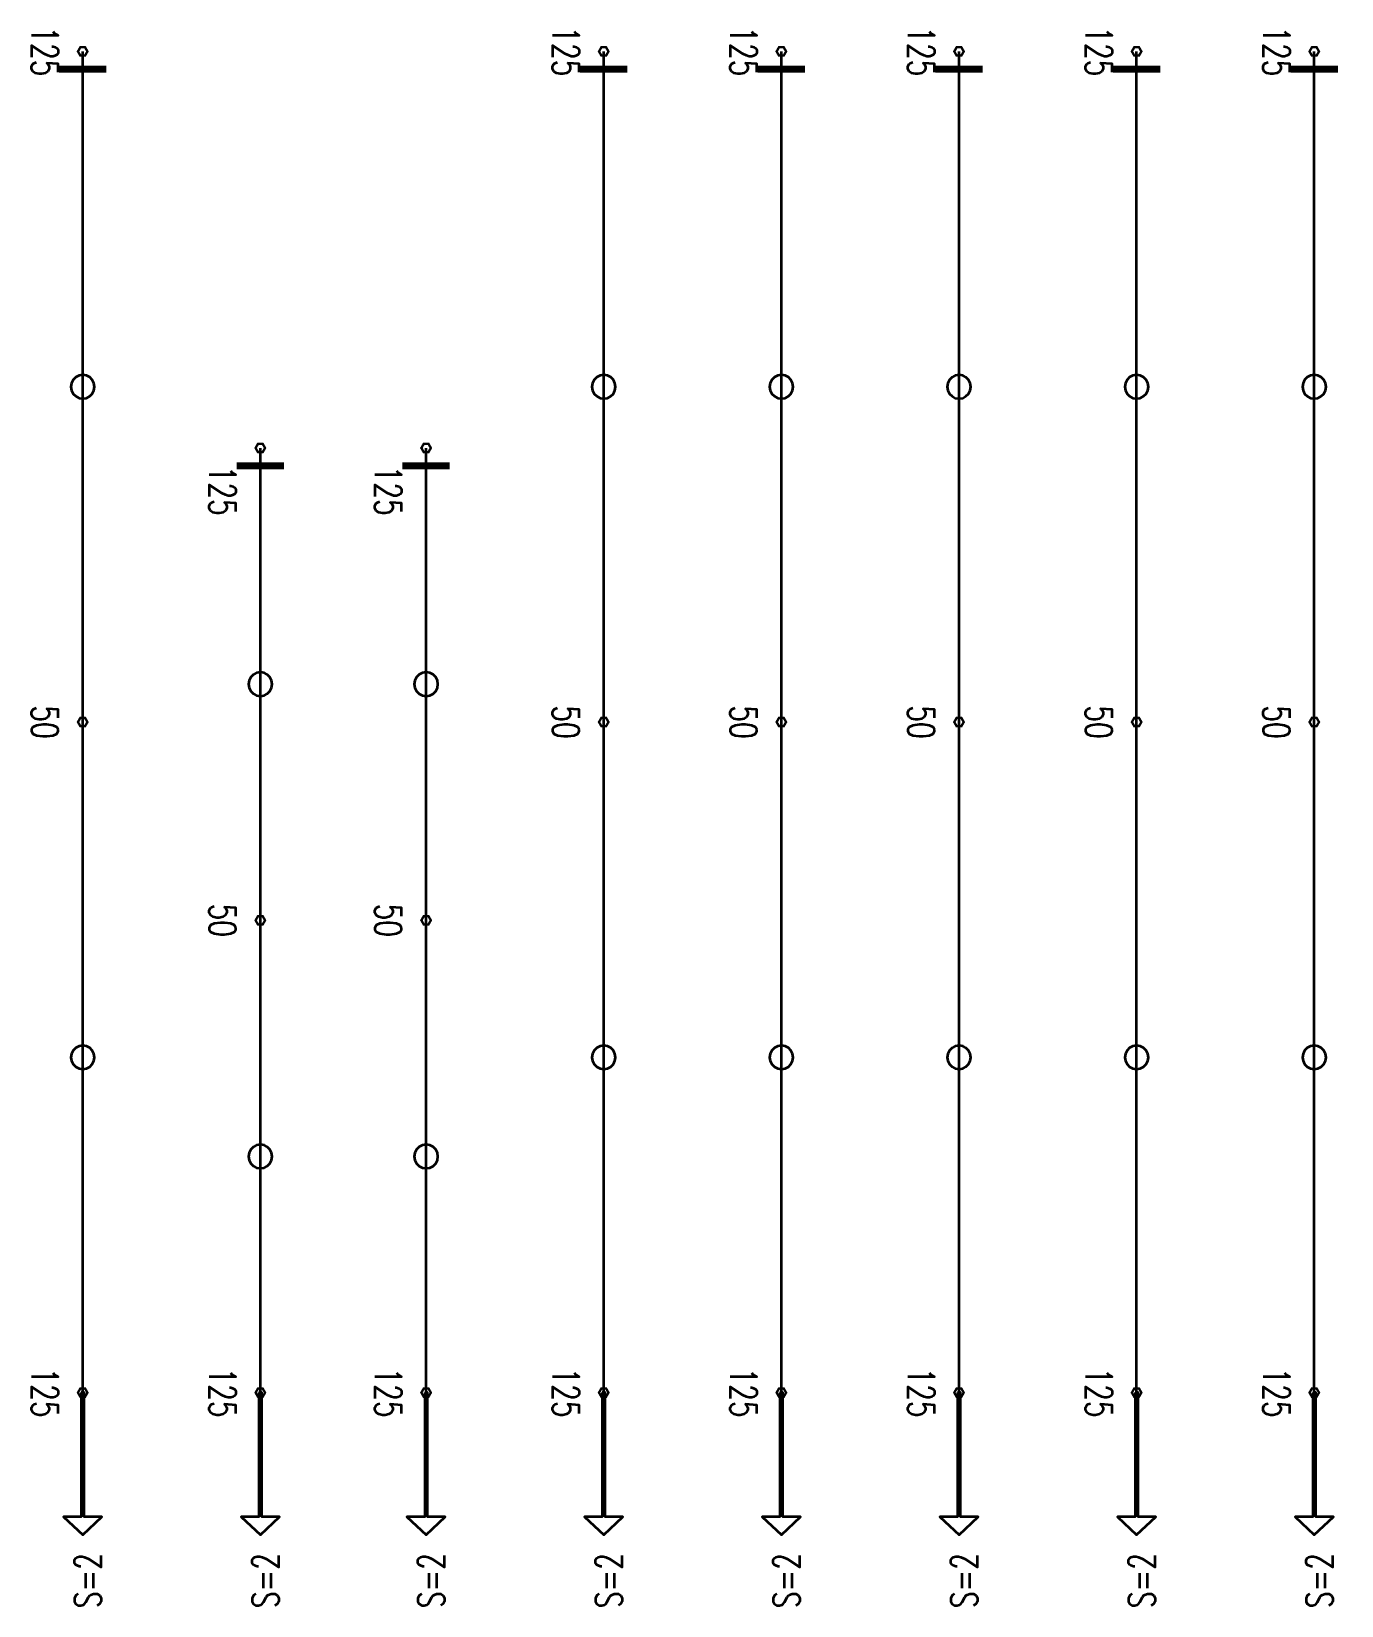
# Model space of a CAD drawing. Header units: millimetres. Extents: x 118516 to 588795, y -24154 to 50684.
# Drawn here: x 521368 to 532430, y 6472 to 19769 of the extents above; entities that cross this region are included whole.
import ezdxf

# ---------------------------------------------------------------- set-up
doc = ezdxf.new("R2010")
doc.units = ezdxf.units.MM
doc.layers.add('Current plane_Column', color=7, linetype='Continuous', true_color=0x4b00ff)
doc.layers.add('NDC_S-TENDON', color=6, linetype='Continuous', lineweight=35)
doc.layers.add('NDC_S_ANNO', color=7, linetype='Continuous', lineweight=20)
doc.styles.add('NDC_ANNO', font='', dxfattribs={"width": 0.8})
doc.styles.get('NDC_ANNO').set_extended_font_data('Dotum')

# ---------------------------------------------------------------- blocks, each defined once
blk = doc.blocks.new('HTB TDY')
at = {"layer": 'NDC_S-TENDON', "linetype": 'Continuous'}
for points, elevation in [([(13090, 10100, 20, 20, 0), (13070, 10135, 20, 20, 0), (13030, 10135, 20, 20, 0), (13010, 10100, 20, 20, 0), (13030, 10065, 20, 20, 0), (13070, 10065, 20, 20, 0)], 3575), ([(13090, 10100, 20, 20, 0), (13070, 10135, 20, 20, 0), (13030, 10135, 20, 20, 0), (13010, 10100, 20, 20, 0), (13030, 10065, 20, 20, 0), (13070, 10065, 20, 20, 0)], 3575), ([(17490, 10100, 20, 20, 0), (17470, 10135, 20, 20, 0), (17430, 10135, 20, 20, 0), (17410, 10100, 20, 20, 0), (17430, 10065, 20, 20, 0), (17470, 10065, 20, 20, 0)], 3575), ([(17490, 10100, 20, 20, 0), (17470, 10135, 20, 20, 0), (17430, 10135, 20, 20, 0), (17410, 10100, 20, 20, 0), (17430, 10065, 20, 20, 0), (17470, 10065, 20, 20, 0)], 3575), ([(18990, 10100, 20, 20, 0), (18970, 10135, 20, 20, 0), (18930, 10135, 20, 20, 0), (18910, 10100, 20, 20, 0), (18930, 10065, 20, 20, 0), (18970, 10065, 20, 20, 0)], 3575), ([(18990, 10100, 20, 20, 0), (18970, 10135, 20, 20, 0), (18930, 10135, 20, 20, 0), (18910, 10100, 20, 20, 0), (18930, 10065, 20, 20, 0), (18970, 10065, 20, 20, 0)], 3575), ([(20490, 10100, 20, 20, 0), (20470, 10135, 20, 20, 0), (20430, 10135, 20, 20, 0), (20410, 10100, 20, 20, 0), (20430, 10065, 20, 20, 0), (20470, 10065, 20, 20, 0)], 3575), ([(20490, 10100, 20, 20, 0), (20470, 10135, 20, 20, 0), (20430, 10135, 20, 20, 0), (20410, 10100, 20, 20, 0), (20430, 10065, 20, 20, 0), (20470, 10065, 20, 20, 0)], 3575), ([(21990, 10100, 20, 20, 0), (21970, 10135, 20, 20, 0), (21930, 10135, 20, 20, 0), (21910, 10100, 20, 20, 0), (21930, 10065, 20, 20, 0), (21970, 10065, 20, 20, 0)], 3575), ([(21990, 10100, 20, 20, 0), (21970, 10135, 20, 20, 0), (21930, 10135, 20, 20, 0), (21910, 10100, 20, 20, 0), (21930, 10065, 20, 20, 0), (21970, 10065, 20, 20, 0)], 3575), ([(23490, 10100, 20, 20, 0), (23470, 10135, 20, 20, 0), (23430, 10135, 20, 20, 0), (23410, 10100, 20, 20, 0), (23430, 10065, 20, 20, 0), (23470, 10065, 20, 20, 0)], 3575), ([(23490, 10100, 20, 20, 0), (23470, 10135, 20, 20, 0), (23430, 10135, 20, 20, 0), (23410, 10100, 20, 20, 0), (23430, 10065, 20, 20, 0), (23470, 10065, 20, 20, 0)], 3575), ([(14590, 6750, 20, 20, 0), (14570, 6785, 20, 20, 0), (14530, 6785, 20, 20, 0), (14510, 6750, 20, 20, 0), (14530, 6715, 20, 20, 0), (14570, 6715, 20, 20, 0)], 3575), ([(14590, 6750, 20, 20, 0), (14570, 6785, 20, 20, 0), (14530, 6785, 20, 20, 0), (14510, 6750, 20, 20, 0), (14530, 6715, 20, 20, 0), (14570, 6715, 20, 20, 0)], 3575), ([(15990, 6750, 20, 20, 0), (15970, 6785, 20, 20, 0), (15930, 6785, 20, 20, 0), (15910, 6750, 20, 20, 0), (15930, 6715, 20, 20, 0), (15970, 6715, 20, 20, 0)], 3575), ([(15990, 6750, 20, 20, 0), (15970, 6785, 20, 20, 0), (15930, 6785, 20, 20, 0), (15910, 6750, 20, 20, 0), (15930, 6715, 20, 20, 0), (15970, 6715, 20, 20, 0)], 3575), ([(13090, 4435, 20, 20, 0), (13070, 4470, 20, 20, 0), (13030, 4470, 20, 20, 0), (13010, 4435, 20, 20, 0), (13030, 4400, 20, 20, 0), (13070, 4400, 20, 20, 0)], 3500), ([(13090, 4435, 20, 20, 0), (13070, 4470, 20, 20, 0), (13030, 4470, 20, 20, 0), (13010, 4435, 20, 20, 0), (13030, 4400, 20, 20, 0), (13070, 4400, 20, 20, 0)], 3500), ([(17490, 4435, 20, 20, 0), (17470, 4470, 20, 20, 0), (17430, 4470, 20, 20, 0), (17410, 4435, 20, 20, 0), (17430, 4400, 20, 20, 0), (17470, 4400, 20, 20, 0)], 3500), ([(17490, 4435, 20, 20, 0), (17470, 4470, 20, 20, 0), (17430, 4470, 20, 20, 0), (17410, 4435, 20, 20, 0), (17430, 4400, 20, 20, 0), (17470, 4400, 20, 20, 0)], 3500), ([(18990, 4435, 20, 20, 0), (18970, 4470, 20, 20, 0), (18930, 4470, 20, 20, 0), (18910, 4435, 20, 20, 0), (18930, 4400, 20, 20, 0), (18970, 4400, 20, 20, 0)], 3500), ([(18990, 4435, 20, 20, 0), (18970, 4470, 20, 20, 0), (18930, 4470, 20, 20, 0), (18910, 4435, 20, 20, 0), (18930, 4400, 20, 20, 0), (18970, 4400, 20, 20, 0)], 3500), ([(20490, 4435, 20, 20, 0), (20470, 4470, 20, 20, 0), (20430, 4470, 20, 20, 0), (20410, 4435, 20, 20, 0), (20430, 4400, 20, 20, 0), (20470, 4400, 20, 20, 0)], 3500), ([(20490, 4435, 20, 20, 0), (20470, 4470, 20, 20, 0), (20430, 4470, 20, 20, 0), (20410, 4435, 20, 20, 0), (20430, 4400, 20, 20, 0), (20470, 4400, 20, 20, 0)], 3500), ([(21990, 4435, 20, 20, 0), (21970, 4470, 20, 20, 0), (21930, 4470, 20, 20, 0), (21910, 4435, 20, 20, 0), (21930, 4400, 20, 20, 0), (21970, 4400, 20, 20, 0)], 3500), ([(21990, 4435, 20, 20, 0), (21970, 4470, 20, 20, 0), (21930, 4470, 20, 20, 0), (21910, 4435, 20, 20, 0), (21930, 4400, 20, 20, 0), (21970, 4400, 20, 20, 0)], 3500), ([(23490, 4435, 20, 20, 0), (23470, 4470, 20, 20, 0), (23430, 4470, 20, 20, 0), (23410, 4435, 20, 20, 0), (23430, 4400, 20, 20, 0), (23470, 4400, 20, 20, 0)], 3500), ([(23490, 4435, 20, 20, 0), (23470, 4470, 20, 20, 0), (23430, 4470, 20, 20, 0), (23410, 4435, 20, 20, 0), (23430, 4400, 20, 20, 0), (23470, 4400, 20, 20, 0)], 3500), ([(14590, 2760, 20, 20, 0), (14570, 2795, 20, 20, 0), (14530, 2795, 20, 20, 0), (14510, 2760, 20, 20, 0), (14530, 2725, 20, 20, 0), (14570, 2725, 20, 20, 0)], 3500), ([(14590, 2760, 20, 20, 0), (14570, 2795, 20, 20, 0), (14530, 2795, 20, 20, 0), (14510, 2760, 20, 20, 0), (14530, 2725, 20, 20, 0), (14570, 2725, 20, 20, 0)], 3500), ([(15990, 2760, 20, 20, 0), (15970, 2795, 20, 20, 0), (15930, 2795, 20, 20, 0), (15910, 2760, 20, 20, 0), (15930, 2725, 20, 20, 0), (15970, 2725, 20, 20, 0)], 3500), ([(15990, 2760, 20, 20, 0), (15970, 2795, 20, 20, 0), (15930, 2795, 20, 20, 0), (15910, 2760, 20, 20, 0), (15930, 2725, 20, 20, 0), (15970, 2725, 20, 20, 0)], 3500), ([(13090, -1230, 20, 20, 0), (13070, -1195, 20, 20, 0), (13030, -1195, 20, 20, 0), (13010, -1230, 20, 20, 0), (13030, -1265, 20, 20, 0), (13070, -1265, 20, 20, 0)], 3575), ([(13090, -1230, 20, 20, 0), (13070, -1195, 20, 20, 0), (13030, -1195, 20, 20, 0), (13010, -1230, 20, 20, 0), (13030, -1265, 20, 20, 0), (13070, -1265, 20, 20, 0)], 3575), ([(14590, -1230, 20, 20, 0), (14570, -1195, 20, 20, 0), (14530, -1195, 20, 20, 0), (14510, -1230, 20, 20, 0), (14530, -1265, 20, 20, 0), (14570, -1265, 20, 20, 0)], 3575), ([(14590, -1230, 20, 20, 0), (14570, -1195, 20, 20, 0), (14530, -1195, 20, 20, 0), (14510, -1230, 20, 20, 0), (14530, -1265, 20, 20, 0), (14570, -1265, 20, 20, 0)], 3575), ([(15990, -1230, 20, 20, 0), (15970, -1195, 20, 20, 0), (15930, -1195, 20, 20, 0), (15910, -1230, 20, 20, 0), (15930, -1265, 20, 20, 0), (15970, -1265, 20, 20, 0)], 3575), ([(15990, -1230, 20, 20, 0), (15970, -1195, 20, 20, 0), (15930, -1195, 20, 20, 0), (15910, -1230, 20, 20, 0), (15930, -1265, 20, 20, 0), (15970, -1265, 20, 20, 0)], 3575), ([(17490, -1230, 20, 20, 0), (17470, -1195, 20, 20, 0), (17430, -1195, 20, 20, 0), (17410, -1230, 20, 20, 0), (17430, -1265, 20, 20, 0), (17470, -1265, 20, 20, 0)], 3575), ([(17490, -1230, 20, 20, 0), (17470, -1195, 20, 20, 0), (17430, -1195, 20, 20, 0), (17410, -1230, 20, 20, 0), (17430, -1265, 20, 20, 0), (17470, -1265, 20, 20, 0)], 3575), ([(18990, -1230, 20, 20, 0), (18970, -1195, 20, 20, 0), (18930, -1195, 20, 20, 0), (18910, -1230, 20, 20, 0), (18930, -1265, 20, 20, 0), (18970, -1265, 20, 20, 0)], 3575), ([(18990, -1230, 20, 20, 0), (18970, -1195, 20, 20, 0), (18930, -1195, 20, 20, 0), (18910, -1230, 20, 20, 0), (18930, -1265, 20, 20, 0), (18970, -1265, 20, 20, 0)], 3575), ([(20490, -1230, 20, 20, 0), (20470, -1195, 20, 20, 0), (20430, -1195, 20, 20, 0), (20410, -1230, 20, 20, 0), (20430, -1265, 20, 20, 0), (20470, -1265, 20, 20, 0)], 3575), ([(20490, -1230, 20, 20, 0), (20470, -1195, 20, 20, 0), (20430, -1195, 20, 20, 0), (20410, -1230, 20, 20, 0), (20430, -1265, 20, 20, 0), (20470, -1265, 20, 20, 0)], 3575), ([(21990, -1230, 20, 20, 0), (21970, -1195, 20, 20, 0), (21930, -1195, 20, 20, 0), (21910, -1230, 20, 20, 0), (21930, -1265, 20, 20, 0), (21970, -1265, 20, 20, 0)], 3575), ([(21990, -1230, 20, 20, 0), (21970, -1195, 20, 20, 0), (21930, -1195, 20, 20, 0), (21910, -1230, 20, 20, 0), (21930, -1265, 20, 20, 0), (21970, -1265, 20, 20, 0)], 3575), ([(23490, -1230, 20, 20, 0), (23470, -1195, 20, 20, 0), (23430, -1195, 20, 20, 0), (23410, -1230, 20, 20, 0), (23430, -1265, 20, 20, 0), (23470, -1265, 20, 20, 0)], 3575), ([(23490, -1230, 20, 20, 0), (23470, -1195, 20, 20, 0), (23430, -1195, 20, 20, 0), (23410, -1230, 20, 20, 0), (23430, -1265, 20, 20, 0), (23470, -1265, 20, 20, 0)], 3575)]:
    blk.add_lwpolyline(points, format="xyseb", close=True, dxfattribs=dict(at, elevation=elevation))
at = {"layer": 'NDC_S-TENDON', "linetype": 'Continuous', "elevation": 3575}
for points in [[(13250, 9950, 60, 60, 0), (12850, 9950, 60, 60, 0)], [(17650, 9950, 60, 60, 0), (17250, 9950, 60, 60, 0)], [(19150, 9950, 60, 60, 0), (18750, 9950, 60, 60, 0)], [(20650, 9950, 60, 60, 0), (20250, 9950, 60, 60, 0)], [(22150, 9950, 60, 60, 0), (21750, 9950, 60, 60, 0)], [(23650, 9950, 60, 60, 0), (23250, 9950, 60, 60, 0)], [(14750, 6600, 60, 60, 0), (14350, 6600, 60, 60, 0)], [(16150, 6600, 60, 60, 0), (15750, 6600, 60, 60, 0)]]:
    blk.add_lwpolyline(points, format="xyseb", dxfattribs=at)
at = {"layer": 'NDC_S-TENDON', "linetype": 'Continuous'}
for points, elevation in [([(13050, 7167), (13081, 7172), (13109, 7187), (13131, 7209), (13145, 7237), (13150, 7267), (13145, 7298), (13131, 7326), (13109, 7348), (13081, 7363), (13050, 7367), (13019, 7363), (12991, 7348), (12969, 7326), (12955, 7298), (12950, 7267), (12955, 7237), (12969, 7209), (12991, 7187), (13019, 7172), (13050, 7167)], 3532), ([(17450, 7167), (17481, 7172), (17509, 7187), (17531, 7209), (17545, 7237), (17550, 7267), (17545, 7298), (17531, 7326), (17509, 7348), (17481, 7363), (17450, 7367), (17419, 7363), (17391, 7348), (17369, 7326), (17355, 7298), (17350, 7267), (17355, 7237), (17369, 7209), (17391, 7187), (17419, 7172), (17450, 7167)], 3532), ([(18950, 7167), (18981, 7172), (19009, 7187), (19031, 7209), (19045, 7237), (19050, 7267), (19045, 7298), (19031, 7326), (19009, 7348), (18981, 7363), (18950, 7367), (18919, 7363), (18891, 7348), (18869, 7326), (18855, 7298), (18850, 7267), (18855, 7237), (18869, 7209), (18891, 7187), (18919, 7172), (18950, 7167)], 3532), ([(20450, 7167), (20481, 7172), (20509, 7187), (20531, 7209), (20545, 7237), (20550, 7267), (20545, 7298), (20531, 7326), (20509, 7348), (20481, 7363), (20450, 7367), (20419, 7363), (20391, 7348), (20369, 7326), (20355, 7298), (20350, 7267), (20355, 7237), (20369, 7209), (20391, 7187), (20419, 7172), (20450, 7167)], 3532), ([(21950, 7167), (21981, 7172), (22009, 7187), (22031, 7209), (22045, 7237), (22050, 7267), (22045, 7298), (22031, 7326), (22009, 7348), (21981, 7363), (21950, 7367), (21919, 7363), (21891, 7348), (21869, 7326), (21855, 7298), (21850, 7267), (21855, 7237), (21869, 7209), (21891, 7187), (21919, 7172), (21950, 7167)], 3532), ([(23450, 7167), (23481, 7172), (23509, 7187), (23531, 7209), (23545, 7237), (23550, 7267), (23545, 7298), (23531, 7326), (23509, 7348), (23481, 7363), (23450, 7367), (23419, 7363), (23391, 7348), (23369, 7326), (23355, 7298), (23350, 7267), (23355, 7237), (23369, 7209), (23391, 7187), (23419, 7172), (23450, 7167)], 3532), ([(14550, 4655), (14581, 4660), (14609, 4674), (14631, 4696), (14645, 4724), (14650, 4755), (14645, 4786), (14631, 4814), (14609, 4836), (14581, 4850), (14550, 4855), (14519, 4850), (14491, 4836), (14469, 4814), (14455, 4786), (14450, 4755), (14455, 4724), (14469, 4696), (14491, 4674), (14519, 4660), (14550, 4655)], 3532), ([(15950, 4655), (15981, 4660), (16009, 4674), (16031, 4696), (16045, 4724), (16050, 4755), (16045, 4786), (16031, 4814), (16009, 4836), (15981, 4850), (15950, 4855), (15919, 4850), (15891, 4836), (15869, 4814), (15855, 4786), (15850, 4755), (15855, 4724), (15869, 4696), (15891, 4674), (15919, 4660), (15950, 4655)], 3532), ([(13050, 1502), (13081, 1507), (13109, 1522), (13131, 1544), (13145, 1572), (13150, 1602), (13145, 1633), (13131, 1661), (13109, 1683), (13081, 1698), (13050, 1702), (13019, 1698), (12991, 1683), (12969, 1661), (12955, 1633), (12950, 1602), (12955, 1572), (12969, 1544), (12991, 1522), (13019, 1507), (13050, 1502)], 3532), ([(17450, 1502), (17481, 1507), (17509, 1522), (17531, 1544), (17545, 1572), (17550, 1602), (17545, 1633), (17531, 1661), (17509, 1683), (17481, 1698), (17450, 1702), (17419, 1698), (17391, 1683), (17369, 1661), (17355, 1633), (17350, 1602), (17355, 1572), (17369, 1544), (17391, 1522), (17419, 1507), (17450, 1502)], 3532), ([(18950, 1502), (18981, 1507), (19009, 1522), (19031, 1544), (19045, 1572), (19050, 1602), (19045, 1633), (19031, 1661), (19009, 1683), (18981, 1698), (18950, 1702), (18919, 1698), (18891, 1683), (18869, 1661), (18855, 1633), (18850, 1602), (18855, 1572), (18869, 1544), (18891, 1522), (18919, 1507), (18950, 1502)], 3532), ([(20450, 1502), (20481, 1507), (20509, 1522), (20531, 1544), (20545, 1572), (20550, 1602), (20545, 1633), (20531, 1661), (20509, 1683), (20481, 1698), (20450, 1702), (20419, 1698), (20391, 1683), (20369, 1661), (20355, 1633), (20350, 1602), (20355, 1572), (20369, 1544), (20391, 1522), (20419, 1507), (20450, 1502)], 3532), ([(21950, 1502), (21981, 1507), (22009, 1522), (22031, 1544), (22045, 1572), (22050, 1602), (22045, 1633), (22031, 1661), (22009, 1683), (21981, 1698), (21950, 1702), (21919, 1698), (21891, 1683), (21869, 1661), (21855, 1633), (21850, 1602), (21855, 1572), (21869, 1544), (21891, 1522), (21919, 1507), (21950, 1502)], 3532), ([(23450, 1502), (23481, 1507), (23509, 1522), (23531, 1544), (23545, 1572), (23550, 1602), (23545, 1633), (23531, 1661), (23509, 1683), (23481, 1698), (23450, 1702), (23419, 1698), (23391, 1683), (23369, 1661), (23355, 1633), (23350, 1602), (23355, 1572), (23369, 1544), (23391, 1522), (23419, 1507), (23450, 1502)], 3532), ([(14550, 665), (14581, 670), (14609, 684), (14631, 706), (14645, 734), (14650, 765), (14645, 796), (14631, 824), (14609, 846), (14581, 860), (14550, 865), (14519, 860), (14491, 846), (14469, 824), (14455, 796), (14450, 765), (14455, 734), (14469, 706), (14491, 684), (14519, 670), (14550, 665)], 3533), ([(15950, 665), (15981, 670), (16009, 684), (16031, 706), (16045, 734), (16050, 765), (16045, 796), (16031, 824), (16009, 846), (15981, 860), (15950, 865), (15919, 860), (15891, 846), (15869, 824), (15855, 796), (15850, 765), (15855, 734), (15869, 706), (15891, 684), (15919, 670), (15950, 665)], 3533), ([(13038, -1230), (13038, -2280), (12888, -2280), (13050, -2430), (13212, -2280), (13062, -2280), (13062, -1230)], 3575), ([(14538, -1230), (14538, -2280), (14388, -2280), (14550, -2430), (14712, -2280), (14562, -2280), (14562, -1230)], 3575), ([(15938, -1230), (15938, -2280), (15788, -2280), (15950, -2430), (16112, -2280), (15962, -2280), (15962, -1230)], 3575), ([(17438, -1230), (17438, -2280), (17288, -2280), (17450, -2430), (17612, -2280), (17462, -2280), (17462, -1230)], 3575), ([(18938, -1230), (18938, -2280), (18788, -2280), (18950, -2430), (19112, -2280), (18962, -2280), (18962, -1230)], 3575), ([(20438, -1230), (20438, -2280), (20288, -2280), (20450, -2430), (20612, -2280), (20462, -2280), (20462, -1230)], 3575), ([(21938, -1230), (21938, -2280), (21788, -2280), (21950, -2430), (22112, -2280), (21962, -2280), (21962, -1230)], 3575), ([(23438, -1230), (23438, -2280), (23288, -2280), (23450, -2430), (23612, -2280), (23462, -2280), (23462, -1230)], 3575)]:
    blk.add_lwpolyline(points, close=True, dxfattribs=dict(at, elevation=elevation))
for points in [[(13050, -1230, 3575), (13050, -475, 3572), (13050, 281, 3562), (13050, 1036, 3545), (13050, 2169, 3520), (13050, 3302, 3505), (13050, 4435, 3500), (13050, 5568, 3505), (13050, 6701, 3520), (13050, 7834, 3545), (13050, 8589, 3562), (13050, 9345, 3572), (13050, 10100, 3575)], [(17450, -1230, 3575), (17450, -475, 3572), (17450, 281, 3562), (17450, 1036, 3545), (17450, 2169, 3520), (17450, 3302, 3505), (17450, 4435, 3500), (17450, 5568, 3505), (17450, 6701, 3520), (17450, 7834, 3545), (17450, 8589, 3562), (17450, 9345, 3572), (17450, 10100, 3575)], [(18950, -1230, 3575), (18950, -475, 3572), (18950, 281, 3562), (18950, 1036, 3545), (18950, 2169, 3520), (18950, 3302, 3505), (18950, 4435, 3500), (18950, 5568, 3505), (18950, 6701, 3520), (18950, 7834, 3545), (18950, 8589, 3562), (18950, 9345, 3572), (18950, 10100, 3575)], [(20450, -1230, 3575), (20450, -475, 3572), (20450, 281, 3562), (20450, 1036, 3545), (20450, 2169, 3520), (20450, 3302, 3505), (20450, 4435, 3500), (20450, 5568, 3505), (20450, 6701, 3520), (20450, 7834, 3545), (20450, 8589, 3562), (20450, 9345, 3572), (20450, 10100, 3575)], [(21950, -1230, 3575), (21950, -475, 3572), (21950, 281, 3562), (21950, 1036, 3545), (21950, 1886, 3525), (21950, 2735, 3511), (21950, 3585, 3503), (21950, 4435, 3500), (21950, 5285, 3503), (21950, 6134, 3511), (21950, 6984, 3525), (21950, 7834, 3545), (21950, 8589, 3562), (21950, 9345, 3572), (21950, 10100, 3575)], [(23450, -1230, 3575), (23450, -475, 3572), (23450, 281, 3562), (23450, 1036, 3545), (23450, 2169, 3520), (23450, 3302, 3505), (23450, 4435, 3500), (23450, 5568, 3505), (23450, 6701, 3520), (23450, 7834, 3545), (23450, 8589, 3562), (23450, 9345, 3572), (23450, 10100, 3575)], [(14550, -1230, 3575), (14550, -698, 3572), (14550, -166, 3562), (14550, 366, 3545), (14550, 1164, 3520), (14550, 1962, 3505), (14550, 2760, 3500), (14550, 3558, 3505), (14550, 4356, 3520), (14550, 5154, 3545), (14550, 5686, 3562), (14550, 6218, 3572), (14550, 6750, 3575)], [(15950, -1230, 3575), (15950, -698, 3572), (15950, -166, 3562), (15950, 366, 3545), (15950, 1164, 3520), (15950, 1962, 3505), (15950, 2760, 3500), (15950, 3558, 3505), (15950, 4356, 3520), (15950, 5154, 3545), (15950, 5686, 3562), (15950, 6218, 3572), (15950, 6750, 3575)]]:
    blk.add_polyline3d(points, dxfattribs=at)
at = {"layer": 'NDC_S_ANNO', "linetype": 'Continuous', "char_height": 225, "attachment_point": 5, "line_spacing_factor": 0.75, "style": 'NDC_ANNO'}
for s, insert, rotation in [('\\FSTANDARD.shx;125', (12730, 10100, 3575), 270), ('\\FSTANDARD.shx;125', (17130, 10100, 3575), 270), ('{\\Fstandard|c0;12\\Fstandard|c129;5}', (18630, 10100, 3575), 270), ('\\FSTANDARD.shx;125', (20130, 10100, 3575), 270), ('\\FSTANDARD.shx;125', (21630, 10100, 3575), 270), ('\\FSTANDARD.shx;125', (23130, 10100, 3575), 270), ('\\FSTANDARD.shx;125', (14230, 6389, 3575), 270), ('\\FSTANDARD.shx;125', (15630, 6389, 3575), 270), ('\\FSTANDARD.shx;50', (12730, 4435, 3500), 270), ('\\FSTANDARD.shx;50', (17130, 4435, 3500), 270), ('\\FSTANDARD.shx;50', (18630, 4435, 3500), 270), ('\\FSTANDARD.shx;50', (20130, 4435, 3500), 270), ('\\FSTANDARD.shx;50', (21630, 4435, 3500), 270), ('\\FSTANDARD.shx;50', (23130, 4435, 3500), 270), ('\\FSTANDARD.shx;50', (14230, 2760, 3500), 270), ('\\FSTANDARD.shx;50', (15630, 2760, 3500), 270), ('\\FSTANDARD.shx;125', (12730, -1230, 3575), 270), ('\\FSTANDARD.shx;125', (14230, -1230, 3575), 270), ('\\FSTANDARD.shx;125', (15630, -1230, 3575), 270), ('\\FSTANDARD.shx;125', (17130, -1230, 3575), 270), ('\\FSTANDARD.shx;125', (18630, -1230, 3575), 270), ('\\FSTANDARD.shx;125', (20130, -1230, 3575), 270), ('\\FSTANDARD.shx;125', (21630, -1230, 3575), 270), ('\\FSTANDARD.shx;125', (23130, -1230, 3575), 270), ('\\FSTANDARD.shx;S=2', (13093, -2818, 3700), 90), ('\\FSTANDARD.shx;S=2', (14593, -2818, 3700), 90), ('\\FSTANDARD.shx;S=2', (15993, -2818, 3700), 90), ('\\FSTANDARD.shx;S=2', (17493, -2818, 3700), 90), ('\\FSTANDARD.shx;S=2', (18993, -2818, 3700), 90), ('\\FSTANDARD.shx;S=2', (20493, -2818, 3700), 90), ('\\FSTANDARD.shx;S=2', (21993, -2818, 3700), 90), ('\\FSTANDARD.shx;S=2', (23493, -2818, 3700), 90)]:
    blk.add_mtext(s, dxfattribs=dict(at, insert=insert, rotation=rotation))

msp = doc.modelspace()

# ---------------------------------------------------------------- block references
at = {"layer": 'Current plane_Column'}
msp.add_blockref('HTB TDY', (508750, 9500), dxfattribs=at)

doc.saveas('drawing.dxf')
